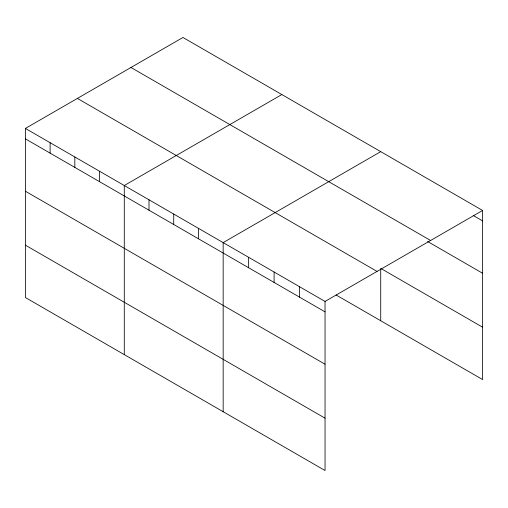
<?xml version="1.0" encoding="UTF-8"?>
<svg xmlns="http://www.w3.org/2000/svg" width="508" height="508" viewBox="0 0 508 508"><rect width="100%" height="100%" fill="white"/><g stroke="black" fill="none" stroke-linecap="round" stroke-linejoin="round"><path stroke-width="0.76" d="M25.4 128.435L325.044 301.435L325.044 470.529L25.4 297.536L25.4 128.435L182.956 37.471L482.6 210.464L482.6 379.565L336.086 294.977M281.838 94.558L124.282 185.522L124.282 354.622M380.721 151.644L223.164 242.614L223.164 411.709M325.044 301.435L482.6 210.464M473.215 215.475L482.6 220.897M130.962 67.488L430.606 240.487M427.641 241.522L482.6 273.253M380.721 268.383L482.6 327.203M77.394 98.419L377.038 271.412M25.4 138.862L325.044 311.861M25.4 191.224L325.044 364.223M25.4 245.174L325.044 418.167M380.721 269.176L380.721 320.745M299.574 286.728L299.574 297.155M274.104 272.021L274.104 282.448M248.634 257.315L248.634 267.748M198.444 228.34L198.444 238.773M173.723 214.071L173.723 224.498M149.003 199.796L149.003 210.223M99.562 171.253L99.562 181.68M74.841 156.978L74.841 167.411M50.121 142.71L50.121 153.137"/></g></svg>
